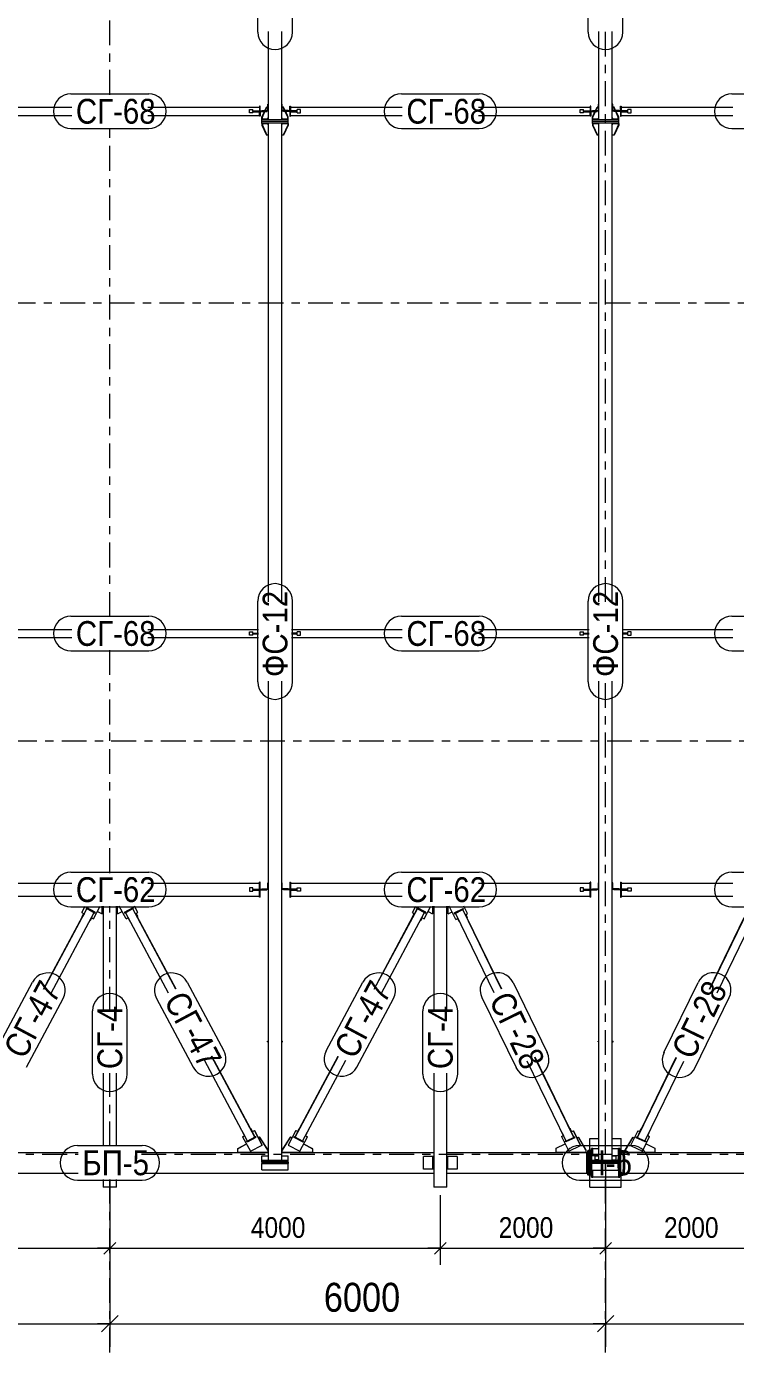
# Model space of a CAD drawing. Header units: millimetres. Extents: x -59 to 782, y -224 to 370.
# Drawn here: x 331.9 to 417.7, y -23.4 to 136.5 of the extents above; entities that cross this region are included whole.
import ezdxf

# ---------------------------------------------------------------- set-up
doc = ezdxf.new("R2010")
doc.units = ezdxf.units.MM
doc.linetypes.add('XKITLINE00', pattern=[0])
doc.linetypes.add('XKITLINE03', pattern=[6, 3, -1, 1, -1])
for name, color, linetype, lineweight in [('Part', 2, 'Continuous', 0), ('PartMark', 3, 'Continuous', 0), ('S-GRID', 1, 'Continuous', 0), ('Z-DIMENSIONS', 1, 'Continuous', 0)]:
    doc.layers.add(name, color=color, linetype=linetype, lineweight=lineweight)
doc.styles.add('GOST type A', font='ARIAL.TTF')

msp = doc.modelspace()

# ---------------------------------------------------------------- linework, layer by layer
at = {"layer": 'Part', "linetype": 'XKITLINE00', "lineweight": 0}
for p, q in [((361.2, 125.2), (361.2, 135.87)), ((362.8, 125.2), (362.8, 135.87)), ((401.2, 125.2), (401.2, 135.87)), ((402.8, 125.2), (402.8, 135.87)), ((323.88, 126.7), (337.39, 126.7)), ((346.61, 126.7), (360.12, 126.7)), ((358.92, 126), (358.92, 126.4)), ((358.92, 126.4), (359.32, 126.4)), ((359.32, 126.24), (359.32, 126.4)), ((360.2, 126.8), (360.12, 126.8)), ((360.12, 126.8), (360.12, 126.24)), ((360.2, 126.24), (360.2, 126.8)), ((360.78, 126.31), (360.97, 126.7)), ((360.84, 126.31), (361.02, 126.7)), ((361.13, 126.7), (360.97, 126.7)), ((361.13, 126.31), (361.13, 127.04)), ((361.13, 127.04), (361.2, 127.04)), ((362.87, 127.04), (362.8, 127.04)), ((362.87, 126.31), (362.87, 127.04)), ((363.03, 126.7), (362.87, 126.7)), ((363.16, 126.31), (362.98, 126.7)), ((363.22, 126.31), (363.03, 126.7)), ((363.8, 126.24), (363.8, 126.8)), ((363.8, 126.8), (363.88, 126.8)), ((363.88, 126.8), (363.88, 126.24)), ((363.88, 126.7), (377.39, 126.7)), ((365.08, 126.4), (364.68, 126.4)), ((364.68, 126.24), (364.68, 126.4)), ((365.08, 126), (365.08, 126.4)), ((386.61, 126.7), (400.12, 126.7)), ((398.92, 126), (398.92, 126.4)), ((398.92, 126.4), (399.32, 126.4)), ((399.32, 126.24), (399.32, 126.4)), ((400.2, 126.8), (400.12, 126.8)), ((400.12, 126.8), (400.12, 126.24)), ((400.2, 126.24), (400.2, 126.8)), ((400.78, 126.31), (400.97, 126.7)), ((400.84, 126.31), (401.02, 126.7)), ((401.13, 126.7), (400.97, 126.7)), ((401.13, 126.31), (401.13, 127.04)), ((401.13, 127.04), (401.2, 127.04)), ((402.87, 127.04), (402.8, 127.04)), ((402.87, 126.31), (402.87, 127.04)), ((403.03, 126.7), (402.87, 126.7)), ((403.16, 126.31), (402.98, 126.7)), ((403.22, 126.31), (403.03, 126.7)), ((403.8, 126.24), (403.8, 126.8)), ((403.8, 126.8), (403.88, 126.8)), ((403.88, 126.8), (403.88, 126.24)), ((403.88, 126.7), (417.39, 126.7)), ((405.08, 126.4), (404.68, 126.4)), ((404.68, 126.24), (404.68, 126.4)), ((405.08, 126), (405.08, 126.4)), ((323.88, 125.7), (337.39, 125.7)), ((346.61, 125.7), (360.12, 125.7)), ((359.32, 126), (358.92, 126)), ((359.32, 126.25), (360.12, 126.25)), ((359.32, 126.24), (359.32, 126.16)), ((359.32, 126.24), (361, 126.24)), ((359.32, 126), (359.32, 126.16)), ((359.32, 126.16), (361, 126.16)), ((359.32, 126.15), (360.12, 126.15)), ((360.12, 125.6), (360.12, 126.16)), ((360.2, 125.6), (360.12, 125.6)), ((360.2, 126.16), (360.2, 125.6)), ((360.4, 126.24), (360.4, 126.31)), ((360.4, 126.31), (361.13, 126.31)), ((361.2, 126.24), (360.4, 126.24)), ((360.4, 125.5), (360.71, 126.16)), ((360.4, 125.3), (360.4, 125.5)), ((360.4, 125.5), (360.46, 125.5)), ((360.4, 125.2), (360.4, 125.3)), ((360.4, 125.3), (361.2, 125.3)), ((360.4, 125.2), (360.4, 125.2)), ((360.4, 125), (360.4, 125.2)), ((360.4, 125.2), (361.2, 125.2)), ((360.4, 125.2), (363.6, 125.2)), ((360.4, 125), (363.6, 125)), ((360.4, 124.8), (360.4, 125)), ((360.4, 125), (363.6, 125)), ((360.4, 124.7), (360.4, 124.8)), ((360.4, 124.8), (363.6, 124.8)), ((360.46, 125.5), (360.77, 126.16)), ((360.46, 125.3), (360.46, 125.5)), ((361, 126.24), (361, 126.16)), ((361.09, 125.3), (361.2, 125.46)), ((361.2, 66.83), (361.2, 124.8)), ((362.8, 126.24), (363.6, 126.24)), ((362.91, 125.3), (362.8, 125.46)), ((362.8, 125.3), (363.6, 125.3)), ((362.8, 125.2), (363.6, 125.2)), ((362.8, 66.83), (362.8, 124.8)), ((363.6, 126.31), (362.87, 126.31)), ((364.68, 126.24), (363, 126.24)), ((363, 126.16), (363, 126.24)), ((364.68, 126.16), (363, 126.16)), ((363.54, 125.5), (363.23, 126.16)), ((363.6, 125.5), (363.29, 126.16)), ((363.54, 125.3), (363.54, 125.5)), ((363.54, 125.5), (363.6, 125.5)), ((363.6, 126.24), (363.6, 126.31)), ((363.6, 125.3), (363.6, 125.5)), ((363.6, 125.2), (363.6, 125.3)), ((363.6, 125.2), (363.6, 125.2)), ((363.6, 125), (363.6, 125.2)), ((363.6, 124.8), (363.6, 125)), ((363.6, 124.7), (363.6, 124.8)), ((363.8, 126.16), (363.8, 125.6)), ((363.8, 125.6), (363.88, 125.6)), ((363.88, 126.25), (364.68, 126.25)), ((363.88, 125.6), (363.88, 126.16)), ((363.88, 126.15), (364.68, 126.15)), ((363.88, 125.7), (377.39, 125.7)), ((364.68, 126.16), (364.68, 126.24)), ((364.68, 126), (364.68, 126.16)), ((364.68, 126), (365.08, 126)), ((386.61, 125.7), (400.12, 125.7)), ((399.32, 126), (398.92, 126)), ((399.32, 126.25), (400.12, 126.25)), ((399.32, 126.24), (399.32, 126.16)), ((399.32, 126.24), (401, 126.24)), ((399.32, 126.16), (401, 126.16)), ((399.32, 126), (399.32, 126.16)), ((399.32, 126.15), (400.12, 126.15)), ((400.12, 125.6), (400.12, 126.16)), ((400.2, 125.6), (400.12, 125.6)), ((400.2, 126.16), (400.2, 125.6)), ((400.4, 126.24), (400.4, 126.31)), ((400.4, 126.31), (401.13, 126.31)), ((401.2, 126.24), (400.4, 126.24)), ((400.4, 125.5), (400.71, 126.16)), ((400.4, 125.3), (400.4, 125.5)), ((400.4, 125.5), (400.46, 125.5)), ((400.4, 125.2), (400.4, 125.3)), ((400.4, 125.3), (401.2, 125.3)), ((400.4, 125.2), (400.4, 125.2)), ((400.4, 125), (400.4, 125.2)), ((400.4, 125.2), (401.2, 125.2)), ((400.4, 125.2), (403.6, 125.2)), ((400.4, 125), (403.6, 125)), ((400.4, 124.8), (400.4, 125)), ((400.4, 125), (403.6, 125)), ((400.4, 124.7), (400.4, 124.8)), ((400.4, 124.8), (403.6, 124.8)), ((400.46, 125.5), (400.77, 126.16)), ((400.46, 125.3), (400.46, 125.5)), ((401, 126.24), (401, 126.16)), ((401.09, 125.3), (401.2, 125.46)), ((401.2, 66.83), (401.2, 124.8)), ((402.8, 126.24), (403.6, 126.24)), ((402.91, 125.3), (402.8, 125.46)), ((402.8, 125.3), (403.6, 125.3)), ((402.8, 125.2), (403.6, 125.2)), ((402.8, 66.83), (402.8, 124.8)), ((403.6, 126.31), (402.87, 126.31)), ((404.68, 126.24), (403, 126.24)), ((403, 126.16), (403, 126.24)), ((404.68, 126.16), (403, 126.16)), ((403.54, 125.5), (403.23, 126.16)), ((403.6, 125.5), (403.29, 126.16)), ((403.54, 125.3), (403.54, 125.5)), ((403.54, 125.5), (403.6, 125.5)), ((403.6, 126.24), (403.6, 126.31)), ((403.6, 125.3), (403.6, 125.5)), ((403.6, 125.2), (403.6, 125.3)), ((403.6, 125.2), (403.6, 125.2)), ((403.6, 125), (403.6, 125.2)), ((403.6, 124.8), (403.6, 125)), ((403.6, 124.7), (403.6, 124.8)), ((403.8, 126.16), (403.8, 125.6)), ((403.8, 125.6), (403.88, 125.6)), ((403.88, 126.25), (404.68, 126.25)), ((403.88, 125.6), (403.88, 126.16)), ((403.88, 126.15), (404.68, 126.15)), ((403.88, 125.7), (417.39, 125.7)), ((404.68, 126.16), (404.68, 126.24)), ((404.68, 126), (404.68, 126.16)), ((404.68, 126), (405.08, 126)), ((360.4, 124.7), (360.4, 124.5)), ((360.4, 124.7), (361.2, 124.7)), ((360.4, 124.5), (360.46, 124.5)), ((360.4, 124.5), (360.97, 123.3)), ((360.46, 124.7), (360.46, 124.5)), ((360.46, 124.5), (361.02, 123.3)), ((361.2, 123.3), (360.97, 123.3)), ((361.2, 124.54), (361.09, 124.7)), ((362.8, 124.54), (362.91, 124.7)), ((362.8, 124.7), (363.6, 124.7)), ((363.03, 123.3), (362.8, 123.3)), ((363.54, 124.5), (362.98, 123.3)), ((363.6, 124.5), (363.03, 123.3)), ((363.54, 124.7), (363.54, 124.5)), ((363.54, 124.5), (363.6, 124.5)), ((363.6, 124.7), (363.6, 124.5)), ((400.4, 124.7), (401.2, 124.7)), ((400.4, 124.7), (400.4, 124.5)), ((400.4, 124.5), (400.46, 124.5)), ((400.4, 124.5), (400.97, 123.3)), ((400.46, 124.7), (400.46, 124.5)), ((400.46, 124.5), (401.02, 123.3)), ((401.2, 123.3), (400.97, 123.3)), ((401.2, 124.54), (401.09, 124.7)), ((402.8, 124.7), (403.6, 124.7)), ((402.8, 124.54), (402.91, 124.7)), ((403.03, 123.3), (402.8, 123.3)), ((403.54, 124.5), (402.98, 123.3)), ((403.6, 124.5), (403.03, 123.3)), ((403.54, 124.7), (403.54, 124.5)), ((403.54, 124.5), (403.6, 124.5)), ((403.6, 124.7), (403.6, 124.5)), ((324, 63.5), (337.39, 63.5)), ((324, 62.5), (337.39, 62.5)), ((346.61, 63.5), (360, 63.5)), ((346.61, 62.5), (360, 62.5)), ((358.92, 62.8), (358.92, 63.2)), ((358.92, 63.2), (359.32, 63.2)), ((359.32, 62.8), (358.92, 62.8)), ((359.32, 63.04), (359.32, 63.2)), ((359.32, 63.05), (360, 63.05)), ((359.32, 63.04), (359.32, 62.96)), ((359.32, 63.04), (360, 63.04)), ((359.32, 62.8), (359.32, 62.96)), ((359.32, 62.96), (360, 62.96)), ((359.32, 62.95), (360, 62.95)), ((364, 63.5), (377.39, 63.5)), ((364, 63.05), (364.68, 63.05)), ((364.68, 63.04), (364, 63.04)), ((364.68, 62.96), (364, 62.96)), ((364, 62.95), (364.68, 62.95)), ((364, 62.5), (377.39, 62.5)), ((365.08, 63.2), (364.68, 63.2)), ((364.68, 63.04), (364.68, 63.2)), ((364.68, 62.96), (364.68, 63.04)), ((364.68, 62.8), (364.68, 62.96)), ((364.68, 62.8), (365.08, 62.8)), ((365.08, 62.8), (365.08, 63.2)), ((386.61, 63.5), (400, 63.5)), ((386.61, 62.5), (400, 62.5)), ((398.92, 62.8), (398.92, 63.2)), ((398.92, 63.2), (399.32, 63.2)), ((399.32, 62.8), (398.92, 62.8)), ((399.32, 63.04), (399.32, 63.2)), ((399.32, 63.05), (400, 63.05)), ((399.32, 63.04), (399.32, 62.96)), ((399.32, 63.04), (400, 63.04)), ((399.32, 62.8), (399.32, 62.96)), ((399.32, 62.96), (400, 62.96)), ((399.32, 62.95), (400, 62.95)), ((404, 63.5), (417.39, 63.5)), ((404, 63.05), (404.68, 63.05)), ((404.68, 63.04), (404, 63.04)), ((404.68, 62.96), (404, 62.96)), ((404, 62.95), (404.68, 62.95)), ((404, 62.5), (417.39, 62.5)), ((405.08, 63.2), (404.68, 63.2)), ((404.68, 63.04), (404.68, 63.2)), ((404.68, 62.96), (404.68, 63.04)), ((404.68, 62.8), (404.68, 62.96)), ((404.68, 62.8), (405.08, 62.8)), ((405.08, 62.8), (405.08, 63.2)), ((361.2, -0.74), (361.2, 57.23)), ((362.8, -0.74), (362.8, 57.23)), ((401.2, -0.74), (401.2, 57.23)), ((402.8, -0.74), (402.8, 57.23)), ((323.88, 32.8), (337.39, 32.8)), ((346.61, 32.8), (360.12, 32.8)), ((359.32, 32.2), (358.92, 32.2)), ((358.92, 32.2), (358.92, 31.8)), ((359.32, 32.04), (359.32, 32.2)), ((359.32, 32.05), (360.12, 32.05)), ((359.32, 32.04), (359.32, 31.96)), ((359.32, 32.04), (361, 32.04)), ((360.2, 32.9), (360.12, 32.9)), ((360.12, 32.04), (360.12, 32.9)), ((360.2, 32.04), (360.12, 32.04)), ((360.2, 32.04), (360.2, 32.9)), ((360.4, 32.04), (360.4, 32.11)), ((360.4, 32.11), (361.13, 32.11)), ((361, 32.04), (361.2, 32.04)), ((361, 32.04), (361, 31.96)), ((361.13, 32.11), (361.13, 32.84)), ((361.13, 32.84), (361.2, 32.84)), ((362.87, 32.84), (362.8, 32.84)), ((362.8, 32.04), (363, 32.04)), ((362.87, 32.11), (362.87, 32.84)), ((363.6, 32.11), (362.87, 32.11)), ((364.68, 32.04), (363, 32.04)), ((363, 31.96), (363, 32.04)), ((363.6, 32.04), (363.6, 32.11)), ((363.8, 32.9), (363.8, 32.04)), ((363.8, 32.9), (363.88, 32.9)), ((363.8, 32.04), (363.88, 32.04)), ((363.88, 32.9), (363.88, 32.04)), ((363.88, 32.8), (377.39, 32.8)), ((363.88, 32.05), (364.68, 32.05)), ((364.68, 32.2), (365.08, 32.2)), ((364.68, 32.04), (364.68, 32.2)), ((364.68, 31.96), (364.68, 32.04)), ((365.08, 32.2), (365.08, 31.8)), ((386.61, 32.8), (400.12, 32.8)), ((399.32, 32.2), (398.92, 32.2)), ((398.92, 32.2), (398.92, 31.8)), ((399.32, 32.04), (399.32, 32.2)), ((399.32, 32.05), (400.12, 32.05)), ((399.32, 32.04), (399.32, 31.96)), ((399.32, 32.04), (401, 32.04)), ((400.2, 32.9), (400.12, 32.9)), ((400.12, 32.04), (400.12, 32.9)), ((400.2, 32.04), (400.12, 32.04)), ((400.2, 32.04), (400.2, 32.9)), ((400.4, 32.04), (400.4, 32.11)), ((400.4, 32.11), (401.13, 32.11)), ((401, 32.04), (401.2, 32.04)), ((401, 32.04), (401, 31.96)), ((401.13, 32.11), (401.13, 32.84)), ((401.13, 32.84), (401.2, 32.84)), ((402.87, 32.84), (402.8, 32.84)), ((402.8, 32.04), (403, 32.04)), ((402.87, 32.11), (402.87, 32.84)), ((403.6, 32.11), (402.87, 32.11)), ((404.68, 32.04), (403, 32.04)), ((403, 31.96), (403, 32.04)), ((403.6, 32.04), (403.6, 32.11)), ((403.8, 32.9), (403.8, 32.04)), ((403.8, 32.9), (403.88, 32.9)), ((403.8, 32.04), (403.88, 32.04)), ((403.88, 32.9), (403.88, 32.04)), ((403.88, 32.8), (417.39, 32.8)), ((403.88, 32.05), (404.68, 32.05)), ((404.68, 32.2), (405.08, 32.2)), ((404.68, 32.04), (404.68, 32.2)), ((404.68, 31.96), (404.68, 32.04)), ((405.08, 32.2), (405.08, 31.8)), ((323.88, 31.2), (337.39, 31.2)), ((346.61, 31.2), (360.12, 31.2)), ((358.92, 31.8), (359.32, 31.8)), ((359.32, 31.96), (361, 31.96)), ((359.32, 31.8), (359.32, 31.96)), ((359.32, 31.95), (360.12, 31.95)), ((360.2, 31.96), (360.12, 31.96)), ((360.12, 31.1), (360.12, 31.96)), ((360.2, 31.1), (360.12, 31.1)), ((360.2, 31.1), (360.2, 31.96)), ((364.68, 31.96), (363, 31.96)), ((363.8, 31.96), (363.8, 31.1)), ((363.8, 31.96), (363.88, 31.96)), ((363.8, 31.1), (363.88, 31.1)), ((363.88, 31.96), (363.88, 31.1)), ((363.88, 31.95), (364.68, 31.95)), ((363.88, 31.2), (377.39, 31.2)), ((364.68, 31.8), (364.68, 31.96)), ((365.08, 31.8), (364.68, 31.8)), ((386.61, 31.2), (400.12, 31.2)), ((398.92, 31.8), (399.32, 31.8)), ((399.32, 31.96), (401, 31.96)), ((399.32, 31.8), (399.32, 31.96)), ((399.32, 31.95), (400.12, 31.95)), ((400.2, 31.96), (400.12, 31.96)), ((400.12, 31.1), (400.12, 31.96)), ((400.2, 31.1), (400.12, 31.1)), ((400.2, 31.1), (400.2, 31.96)), ((404.68, 31.96), (403, 31.96)), ((403.8, 31.96), (403.8, 31.1)), ((403.8, 31.96), (403.88, 31.96)), ((403.8, 31.1), (403.88, 31.1)), ((403.88, 31.96), (403.88, 31.1)), ((403.88, 31.95), (404.68, 31.95)), ((403.88, 31.2), (417.39, 31.2)), ((404.68, 31.8), (404.68, 31.96)), ((405.08, 31.8), (404.68, 31.8)), ((334.01, 19.95), (339.22, 29.69)), ((334.9, 19.48), (340.1, 29.22)), ((338.62, 29.23), (339.03, 30)), ((338.62, 29.24), (339.03, 30)), ((338.62, 29.24), (338.62, 29.23)), ((338.62, 29.23), (338.89, 29.09)), ((338.84, 29.11), (338.66, 28.77)), ((338.66, 28.75), (338.85, 29.1)), ((338.89, 29.08), (338.7, 28.73)), ((338.85, 29.11), (338.85, 29.1)), ((338.85, 29.1), (338.89, 29.08)), ((338.89, 29.09), (339.21, 29.7)), ((338.89, 29.08), (338.89, 29.09)), ((339.13, 29.77), (339.17, 29.84)), ((339.17, 29.81), (339.13, 29.74)), ((339.13, 29.74), (339.13, 29.77)), ((339.13, 29.74), (340.2, 29.17)), ((340.24, 29.28), (339.17, 29.84)), ((339.17, 29.84), (339.17, 29.81)), ((339.17, 29.81), (340.24, 29.24)), ((340.03, 28.48), (340.85, 30)), ((340.2, 29.17), (340.24, 29.24)), ((340.24, 29.24), (340.24, 29.28)), ((340.51, 29.36), (341.06, 29.07)), ((341.06, 30), (341.06, 29.07)), ((341.08, 29.2), (341.08, 30)), ((341.2, 29.2), (341.08, 29.2)), ((341.2, 30), (341.2, 17.24)), ((342.8, 17.24), (342.8, 30)), ((342.8, 29.2), (342.92, 29.2)), ((342.92, 29.2), (342.92, 30)), ((342.94, 29.07), (342.94, 30)), ((342.94, 29.07), (343.49, 29.36)), ((343.97, 28.48), (343.15, 30)), ((343.76, 29.28), (344.83, 29.84)), ((343.76, 29.24), (344.83, 29.81)), ((343.76, 29.28), (343.76, 29.24)), ((343.76, 29.24), (343.8, 29.17)), ((343.8, 29.17), (344.87, 29.74)), ((349.1, 19.48), (343.9, 29.22)), ((349.99, 19.95), (344.78, 29.69)), ((345.11, 29.09), (344.79, 29.7)), ((344.83, 29.81), (344.83, 29.84)), ((344.83, 29.84), (344.87, 29.77)), ((344.87, 29.74), (344.83, 29.81)), ((344.87, 29.74), (344.87, 29.77)), ((345.38, 29.24), (344.97, 30)), ((345.38, 29.23), (344.97, 30)), ((345.11, 29.09), (345.38, 29.23)), ((345.11, 29.08), (345.15, 29.1)), ((345.11, 29.09), (345.11, 29.08)), ((345.11, 29.08), (345.3, 28.73)), ((345.15, 29.1), (345.15, 29.11)), ((345.34, 28.75), (345.15, 29.1)), ((345.16, 29.11), (345.34, 28.77)), ((345.38, 29.23), (345.38, 29.24)), ((374.01, 19.95), (379.22, 29.69)), ((374.9, 19.48), (380.1, 29.22)), ((378.62, 29.23), (379.03, 30)), ((378.62, 29.24), (379.03, 30)), ((378.62, 29.24), (378.62, 29.23)), ((378.62, 29.23), (378.89, 29.09)), ((378.84, 29.11), (378.66, 28.77)), ((378.66, 28.75), (378.85, 29.1)), ((378.89, 29.08), (378.7, 28.73)), ((378.85, 29.11), (378.85, 29.1)), ((378.85, 29.1), (378.89, 29.08)), ((378.89, 29.09), (379.21, 29.7)), ((378.89, 29.08), (378.89, 29.09)), ((379.13, 29.77), (379.17, 29.84)), ((379.17, 29.81), (379.13, 29.74)), ((379.13, 29.74), (379.13, 29.77)), ((379.13, 29.74), (380.2, 29.17)), ((380.24, 29.28), (379.17, 29.84)), ((379.17, 29.84), (379.17, 29.81)), ((379.17, 29.81), (380.24, 29.24)), ((380.03, 28.48), (380.85, 30)), ((380.2, 29.17), (380.24, 29.24)), ((380.24, 29.24), (380.24, 29.28)), ((380.51, 29.36), (381.06, 29.07)), ((381.06, 30), (381.06, 29.07)), ((381.08, 29.2), (381.08, 30)), ((381.2, 29.2), (381.08, 29.2)), ((381.2, 30), (381.2, 17.24)), ((382.8, 17.24), (382.8, 30)), ((382.8, 29.2), (382.92, 29.2)), ((382.92, 29.2), (382.92, 30)), ((382.94, 29.07), (382.94, 30)), ((382.94, 29.07), (383.42, 29.3)), ((383.86, 28.4), (383.08, 30)), ((383.68, 29.2), (384.77, 29.73)), ((383.68, 29.17), (384.77, 29.69)), ((383.68, 29.2), (383.68, 29.17)), ((383.68, 29.17), (383.72, 29.09)), ((383.72, 29.09), (384.81, 29.62)), ((388.5, 19.52), (383.82, 29.14)), ((389.4, 19.96), (384.71, 29.58)), ((385.03, 28.97), (384.73, 29.58)), ((384.77, 29.69), (384.77, 29.73)), ((384.77, 29.73), (384.81, 29.66)), ((384.81, 29.62), (384.77, 29.69)), ((384.81, 29.62), (384.81, 29.66)), ((385.3, 29.1), (384.86, 30)), ((385.3, 29.1), (384.86, 30)), ((385.03, 28.97), (385.3, 29.1)), ((385.03, 28.97), (385.03, 28.96)), ((385.03, 28.96), (385.06, 28.97)), ((385.03, 28.96), (385.2, 28.6)), ((385.06, 28.97), (385.06, 28.98)), ((385.24, 28.62), (385.06, 28.97)), ((385.07, 28.99), (385.24, 28.64)), ((385.3, 29.1), (385.3, 29.1)), ((414.6, 19.96), (419.29, 29.58)), ((415.5, 19.52), (420.18, 29.14)), ((333.99, 19.96), (338.68, 28.74)), ((338.66, 28.77), (338.66, 28.75)), ((338.66, 28.75), (338.7, 28.73)), ((339.59, 28.25), (339.62, 28.24)), ((339.8, 28.59), (339.62, 28.24)), ((339.78, 28.61), (340.03, 28.48)), ((339.78, 28.61), (339.8, 28.59)), ((339.8, 28.59), (339.8, 28.6)), ((343.97, 28.48), (344.22, 28.61)), ((344.2, 28.59), (344.22, 28.61)), ((344.2, 28.6), (344.2, 28.59)), ((344.2, 28.59), (344.38, 28.24)), ((344.38, 28.24), (344.41, 28.25)), ((345.3, 28.73), (345.34, 28.75)), ((350.01, 19.96), (345.32, 28.74)), ((345.34, 28.77), (345.34, 28.75)), ((373.99, 19.96), (378.68, 28.74)), ((378.66, 28.77), (378.66, 28.75)), ((378.66, 28.75), (378.7, 28.73)), ((379.59, 28.25), (379.62, 28.24)), ((379.8, 28.59), (379.62, 28.24)), ((379.78, 28.61), (380.03, 28.48)), ((379.78, 28.61), (379.8, 28.59)), ((379.8, 28.59), (379.8, 28.6)), ((383.86, 28.4), (384.12, 28.52)), ((384.09, 28.5), (384.12, 28.52)), ((384.09, 28.51), (384.09, 28.5)), ((384.09, 28.5), (384.27, 28.14)), ((384.27, 28.14), (384.3, 28.16)), ((385.2, 28.6), (385.24, 28.62)), ((389.43, 19.97), (385.22, 28.61)), ((385.24, 28.64), (385.24, 28.62)), ((414.57, 19.97), (418.78, 28.61)), ((361.1, 13.6), (361.1, 13.68)), ((361.1, 13.68), (361.2, 13.68)), ((361.1, 13.6), (361.2, 13.6)), ((362.8, 13.68), (362.9, 13.68)), ((362.8, 13.6), (362.9, 13.6)), ((362.9, 13.6), (362.9, 13.68)), ((401.1, 13.6), (401.1, 13.68)), ((401.1, 13.68), (401.2, 13.68)), ((401.1, 13.6), (401.2, 13.6)), ((402.8, 13.68), (402.9, 13.68)), ((402.8, 13.6), (402.9, 13.6)), ((402.9, 13.6), (402.9, 13.68)), ((358.68, 1.57), (353.44, 11.37)), ((359.56, 2.04), (354.32, 11.84)), ((359.04, 3.08), (354.35, 11.85)), ((364.44, 2.04), (369.68, 11.84)), ((364.96, 3.08), (369.65, 11.85)), ((365.32, 1.57), (370.56, 11.37)), ((397.25, 1.58), (392.53, 11.26)), ((398.15, 2.02), (393.43, 11.69)), ((397.67, 3.07), (393.46, 11.71)), ((405.85, 2.02), (410.57, 11.69)), ((406.33, 3.07), (410.54, 11.71)), ((406.75, 1.58), (411.47, 11.26)), ((341.2, 9.78), (341.2, 0.94)), ((342.8, 0.94), (342.8, 9.78)), ((381.2, 9.78), (381.2, -3.97)), ((382.8, -3.97), (382.8, 9.78)), ((358.07, 2.1), (358.3, 2.22)), ((358.07, 2.09), (358.3, 2.21)), ((358.07, 2.1), (358.07, 2.09)), ((358.07, 2.09), (359.02, 0.33)), ((358.12, 2.58), (358.13, 2.59)), ((358.12, 2.58), (358.12, 2.56)), ((358.12, 2.56), (358.14, 2.57)), ((358.12, 2.56), (358.3, 2.2)), ((358.3, 2.2), (358.33, 2.22)), ((359.65, 2.08), (358.59, 1.51)), ((359.69, 2.01), (358.62, 1.44)), ((359.56, 2.04), (358.68, 1.57)), ((359.03, 3.07), (359.07, 3.09)), ((359.03, 3.07), (359.03, 3.04)), ((359.07, 3.06), (359.03, 3.04)), ((359.03, 3.04), (359.22, 2.69)), ((359.26, 2.74), (359.07, 3.09)), ((359.07, 3.09), (359.07, 3.06)), ((359.26, 2.71), (359.07, 3.06)), ((359.26, 2.71), (359.22, 2.69)), ((359.23, 2.69), (359.56, 2.07)), ((359.26, 2.73), (359.49, 2.85)), ((359.26, 2.72), (359.49, 2.84)), ((359.26, 2.74), (359.26, 2.71)), ((359.49, 2.84), (359.49, 2.85)), ((359.49, 2.85), (360.43, 1.09)), ((360.43, 1.08), (359.49, 2.84)), ((359.56, 2.07), (359.65, 2.12)), ((359.56, 2.07), (359.56, 2.04)), ((359.69, 2.05), (359.65, 2.12)), ((359.65, 2.12), (359.65, 2.08)), ((359.69, 2.01), (359.65, 2.08)), ((359.69, 2.01), (359.69, 2.05)), ((359.95, 1.97), (360.13, 2.07)), ((359.96, 1.97), (360.13, 2.06)), ((361.14, 0.49), (360.13, 2.07)), ((360.13, 2.07), (360.13, 2.06)), ((360.13, 2.06), (361.14, 0.49)), ((363.87, 2.07), (362.86, 0.49)), ((362.86, 0.49), (363.87, 2.06)), ((364.51, 2.85), (363.57, 1.09)), ((364.51, 2.84), (363.57, 1.08)), ((363.87, 2.07), (364.05, 1.97)), ((363.87, 2.06), (363.87, 2.07)), ((363.87, 2.06), (364.04, 1.97)), ((364.31, 2.05), (364.35, 2.12)), ((364.31, 2.01), (364.35, 2.08)), ((364.31, 2.01), (364.31, 2.05)), ((365.38, 1.44), (364.31, 2.01)), ((364.35, 2.08), (364.35, 2.12)), ((364.35, 2.12), (364.44, 2.07)), ((365.41, 1.51), (364.35, 2.08)), ((364.44, 2.07), (364.77, 2.69)), ((364.44, 2.07), (364.44, 2.04)), ((364.44, 2.04), (365.32, 1.57)), ((364.51, 2.85), (364.74, 2.73)), ((364.51, 2.84), (364.51, 2.85)), ((364.51, 2.84), (364.74, 2.72)), ((364.74, 2.74), (364.93, 3.09)), ((364.93, 3.06), (364.74, 2.71)), ((364.74, 2.71), (364.74, 2.74)), ((364.74, 2.71), (364.78, 2.69)), ((364.78, 2.69), (364.97, 3.04)), ((364.97, 3.07), (364.93, 3.09)), ((364.93, 3.09), (364.93, 3.06)), ((364.97, 3.04), (364.93, 3.06)), ((364.97, 3.04), (364.97, 3.07)), ((364.98, 0.33), (365.93, 2.09)), ((365.67, 2.22), (365.7, 2.2)), ((365.7, 2.2), (365.88, 2.56)), ((365.7, 2.22), (365.93, 2.1)), ((365.7, 2.21), (365.93, 2.09)), ((365.88, 2.56), (365.86, 2.57)), ((365.88, 2.58), (365.87, 2.59)), ((365.88, 2.56), (365.88, 2.58)), ((365.93, 2.09), (365.93, 2.1)), ((396.67, 2.13), (396.89, 2.24)), ((396.67, 2.13), (396.89, 2.24)), ((396.67, 2.13), (396.67, 2.13)), ((396.67, 2.13), (397.54, 0.33)), ((396.72, 2.61), (396.74, 2.62)), ((396.72, 2.61), (396.72, 2.59)), ((396.72, 2.59), (396.75, 2.6)), ((396.72, 2.59), (396.9, 2.23)), ((396.9, 2.23), (396.93, 2.24)), ((398.24, 2.06), (397.16, 1.53)), ((397.16, 1.57), (397.24, 1.61)), ((398.28, 1.98), (397.19, 1.46)), ((398.15, 2.02), (397.25, 1.58)), ((397.66, 3.07), (397.7, 3.09)), ((397.66, 3.07), (397.66, 3.04)), ((397.7, 3.06), (397.66, 3.04)), ((397.66, 3.04), (397.83, 2.68)), ((397.87, 2.73), (397.7, 3.09)), ((397.7, 3.09), (397.7, 3.06)), ((397.87, 2.7), (397.7, 3.06)), ((397.87, 2.7), (397.83, 2.68)), ((397.84, 2.69), (398.15, 2.05)), ((397.87, 2.72), (398.1, 2.83)), ((397.87, 2.71), (398.1, 2.82)), ((397.87, 2.73), (397.87, 2.7)), ((398.1, 2.82), (398.1, 2.83)), ((398.1, 2.83), (398.98, 1.04)), ((398.98, 1.03), (398.1, 2.82)), ((398.15, 2.05), (398.24, 2.09)), ((398.15, 2.05), (398.15, 2.02)), ((398.28, 2.02), (398.24, 2.09)), ((398.24, 2.09), (398.24, 2.06)), ((398.28, 1.98), (398.24, 2.06)), ((398.28, 1.98), (398.28, 2.02)), ((398.54, 1.94), (398.72, 2.03)), ((398.54, 1.93), (398.72, 2.02)), ((399.61, 0.49), (398.72, 2.03)), ((398.72, 2.03), (398.72, 2.02)), ((398.72, 2.02), (399.61, 0.49)), ((400.1, 0.44), (400.1, 1.88)), ((400.1, 1.88), (401.2, 1.88)), ((402.8, 1.88), (403.9, 1.88)), ((403.9, 0.44), (403.9, 1.88)), ((405.28, 2.03), (404.39, 0.49)), ((404.39, 0.49), (405.28, 2.02)), ((405.9, 2.83), (405.02, 1.04)), ((405.9, 2.82), (405.02, 1.03)), ((405.28, 2.03), (405.46, 1.94)), ((405.28, 2.02), (405.28, 2.03)), ((405.28, 2.02), (405.46, 1.93)), ((405.72, 2.02), (405.76, 2.09)), ((405.72, 1.98), (405.76, 2.06)), ((405.72, 1.98), (405.72, 2.02)), ((406.81, 1.46), (405.72, 1.98)), ((405.76, 2.06), (405.76, 2.09)), ((405.76, 2.09), (405.85, 2.05)), ((406.84, 1.53), (405.76, 2.06)), ((405.85, 2.05), (406.16, 2.69)), ((405.85, 2.05), (405.85, 2.02)), ((405.85, 2.02), (406.75, 1.58)), ((405.9, 2.83), (406.13, 2.72)), ((405.9, 2.82), (405.9, 2.83)), ((405.9, 2.82), (406.13, 2.71)), ((406.13, 2.73), (406.3, 3.09)), ((406.3, 3.06), (406.13, 2.7)), ((406.13, 2.7), (406.13, 2.73)), ((406.13, 2.7), (406.17, 2.68)), ((406.17, 2.68), (406.34, 3.04)), ((406.34, 3.07), (406.3, 3.09)), ((406.3, 3.09), (406.3, 3.06)), ((406.34, 3.04), (406.3, 3.06)), ((406.34, 3.04), (406.34, 3.07)), ((406.46, 0.33), (407.33, 2.13)), ((406.76, 1.61), (406.84, 1.57)), ((407.07, 2.24), (407.1, 2.23)), ((407.1, 2.23), (407.28, 2.59)), ((407.11, 2.24), (407.33, 2.13)), ((407.11, 2.24), (407.33, 2.13)), ((407.28, 2.59), (407.25, 2.6)), ((407.28, 2.61), (407.26, 2.62)), ((407.28, 2.59), (407.28, 2.61)), ((407.33, 2.13), (407.33, 2.13)), ((322.8, 0.19), (338.18, 0.19)), ((345.82, 0.19), (361.2, 0.19)), ((357.49, 0.66), (358.54, 1.22)), ((357.49, 0.65), (358.54, 1.22)), ((357.49, 0.65), (357.49, 0.66)), ((357.49, 0.19), (357.49, 0.65)), ((361.14, 0.19), (357.49, 0.19)), ((358.59, 1.55), (358.67, 1.59)), ((358.59, 1.51), (358.59, 1.55)), ((358.62, 1.44), (358.59, 1.51)), ((359.02, 0.33), (360.43, 1.08)), ((360.43, 1.08), (360.43, 1.09)), ((361.14, 0.49), (361.14, 0.49)), ((361.14, 0.49), (361.14, 0.19)), ((362.8, 0.19), (381.2, 0.19)), ((362.86, 0.49), (362.86, 0.49)), ((362.86, 0.19), (362.86, 0.49)), ((366.51, 0.19), (362.86, 0.19)), ((363.57, 1.08), (363.57, 1.09)), ((363.57, 1.08), (364.98, 0.33)), ((365.33, 1.59), (365.41, 1.55)), ((365.38, 1.44), (365.41, 1.51)), ((365.41, 1.55), (365.41, 1.51)), ((365.46, 1.22), (366.51, 0.66)), ((365.46, 1.22), (366.51, 0.65)), ((366.51, 0.65), (366.51, 0.66)), ((366.51, 0.65), (366.51, 0.19)), ((382.8, 0.19), (399.72, 0.19)), ((396.02, 0.72), (397.1, 1.24)), ((396.02, 0.71), (397.1, 1.23)), ((396.02, 0.71), (396.02, 0.72)), ((396.02, 0.19), (396.02, 0.71)), ((399.61, 0.19), (396.02, 0.19)), ((397.16, 1.53), (397.16, 1.57)), ((397.19, 1.46), (397.16, 1.53)), ((397.54, 0.33), (398.98, 1.03)), ((398.98, 1.03), (398.98, 1.04)), ((399.61, 0.49), (399.61, 0.49)), ((399.61, 0.49), (399.61, 0.19)), ((399.72, -0.26), (399.72, 0.19)), ((400.18, 0.44), (399.88, 0.44)), ((399.88, -0.26), (399.88, 0.44)), ((400.18, -2.56), (400.18, 0.44)), ((400.44, 0.68), (400.29, 0.68)), ((400.29, -0.16), (400.29, 0.68)), ((400.44, -0.16), (400.44, 0.68)), ((400.45, 0.68), (401.2, 0.68)), ((400.45, -0.16), (400.45, 0.68)), ((402.8, 0.68), (403.55, 0.68)), ((403.55, -0.16), (403.55, 0.68)), ((403.71, 0.68), (403.56, 0.68)), ((403.56, 0.68), (403.56, -0.16)), ((403.71, -0.16), (403.71, 0.68)), ((403.82, 0.44), (403.82, -2.56)), ((403.82, 0.44), (404.12, 0.44)), ((404.12, -0.26), (404.12, 0.44)), ((404.28, 0.19), (421.2, 0.19)), ((404.28, -0.26), (404.28, 0.19)), ((404.39, 0.49), (404.39, 0.49)), ((404.39, 0.19), (404.39, 0.49)), ((407.98, 0.19), (404.39, 0.19)), ((405.02, 1.03), (405.02, 1.04)), ((405.02, 1.03), (406.46, 0.33)), ((406.81, 1.46), (406.84, 1.53)), ((406.84, 1.57), (406.84, 1.53)), ((406.9, 1.24), (407.98, 0.72)), ((406.9, 1.23), (407.98, 0.71)), ((407.98, 0.71), (407.98, 0.72)), ((407.98, 0.71), (407.98, 0.19)), ((360.4, -0.21), (361.2, -0.21)), ((360.4, -0.74), (360.4, -0.21)), ((360.4, -0.9), (360.4, -0.74)), ((360.4, -0.74), (363.6, -0.74)), ((360.4, -0.98), (360.4, -0.9)), ((360.4, -0.9), (363.6, -0.9)), ((360.4, -0.98), (363.6, -0.98)), ((360.4, -0.98), (360.4, -1.14)), ((360.4, -1.91), (360.4, -1.14)), ((360.4, -1.14), (363.6, -1.14)), ((362.8, -0.21), (363.6, -0.21)), ((363.6, -0.74), (363.6, -0.21)), ((363.6, -0.9), (363.6, -0.74)), ((363.6, -0.98), (363.6, -0.9)), ((363.6, -0.98), (363.6, -1.14)), ((363.6, -1.91), (363.6, -1.14)), ((379.95, -1.81), (379.95, -0.31)), ((381.08, -0.31), (379.95, -0.31)), ((381.08, -1.81), (381.08, -0.31)), ((381.2, -0.31), (381.08, -0.31)), ((384.05, -0.31), (382.8, -0.31)), ((382.92, -1.81), (382.92, -0.31)), ((384.05, -0.31), (384.05, -1.81)), ((399.88, -0.26), (399.72, -0.26)), ((399.72, -1.86), (399.72, -0.26)), ((399.88, -1.86), (399.88, -0.26)), ((400.18, -0.06), (400.29, -0.06)), ((400.29, -0.16), (401.2, -0.16)), ((400.29, -0.16), (400.29, -1.96)), ((400.4, -0.9), (400.4, -0.74)), ((400.4, -0.74), (403.6, -0.74)), ((400.4, -0.9), (403.6, -0.9)), ((403.6, -0.98), (400.4, -0.98)), ((400.4, -0.98), (400.4, -1.14)), ((403.6, -1.14), (400.4, -1.14)), ((400.75, -0.71), (400.75, -0.21)), ((400.75, -0.21), (401.2, -0.21)), ((401.2, -0.71), (400.75, -0.71)), ((402.8, -0.16), (403.71, -0.16)), ((402.8, -0.21), (403.25, -0.21)), ((402.8, -0.71), (403.25, -0.71)), ((403.25, -0.21), (403.25, -0.71)), ((403.6, -0.9), (403.6, -0.74)), ((403.6, -0.98), (403.6, -1.14)), ((403.71, -0.06), (403.82, -0.06)), ((403.71, -1.96), (403.71, -0.16)), ((404.12, -0.26), (404.12, -1.86)), ((404.12, -0.26), (404.28, -0.26)), ((404.28, -0.26), (404.28, -1.86)), ((302.8, -2.31), (338.18, -2.31)), ((341.2, -3.06), (341.2, -3.97)), ((342.8, -3.97), (342.8, -3.06)), ((345.82, -2.31), (381.2, -2.31)), ((360.4, -1.91), (363.6, -1.91)), ((381.08, -1.81), (379.95, -1.81)), ((381.2, -1.81), (381.08, -1.81)), ((384.05, -1.81), (382.8, -1.81)), ((382.8, -2.31), (399.72, -2.31)), ((399.72, -2.31), (399.72, -1.86)), ((399.88, -1.86), (399.72, -1.86)), ((399.88, -2.56), (399.88, -1.86)), ((400.18, -2.56), (399.88, -2.56)), ((400.1, -4), (400.1, -2.56)), ((400.18, -2.06), (400.29, -2.06)), ((400.29, -2.8), (400.29, -1.96)), ((400.29, -1.96), (403.71, -1.96)), ((400.29, -2.8), (400.44, -2.8)), ((400.44, -2.8), (400.44, -1.96)), ((400.45, -2.8), (400.45, -1.96)), ((403.55, -2.8), (400.45, -2.8)), ((403.55, -1.96), (403.55, -2.8)), ((403.56, -1.96), (403.56, -2.8)), ((403.56, -2.8), (403.71, -2.8)), ((403.71, -2.8), (403.71, -1.96)), ((403.71, -2.06), (403.82, -2.06)), ((403.82, -2.56), (404.12, -2.56)), ((403.9, -4), (403.9, -2.56)), ((404.12, -1.86), (404.28, -1.86)), ((404.12, -2.56), (404.12, -1.86)), ((404.28, -2.31), (404.28, -1.86)), ((404.28, -2.31), (421.2, -2.31)), ((341.2, -3.97), (342.8, -3.97)), ((341.24, -4.01), (341.24, -3.97)), ((342.76, -4.01), (341.24, -4.01)), ((342.76, -4.01), (342.76, -3.97)), ((342.76, -3.98), (342.76, -3.97)), ((342.76, -3.98), (342.76, -4.01)), ((381.2, -3.97), (382.8, -3.97)), ((381.24, -4.01), (381.24, -3.97)), ((382.76, -4.01), (381.24, -4.01)), ((382.76, -4.01), (382.76, -3.97)), ((382.76, -3.98), (382.76, -3.97)), ((382.76, -3.98), (382.76, -4.01)), ((400.1, -4), (403.9, -4))]:
    msp.add_line(p, q, dxfattribs=at)
at = {"layer": 'PartMark', "linetype": 'XKITLINE00', "lineweight": 0}
for p, q in [((359.9, 135.77), (359.9, 145.38)), ((364.1, 135.77), (364.1, 145.38)), ((399.9, 135.77), (399.9, 145.38)), ((404.1, 135.77), (404.1, 145.38)), ((337.29, 128.3), (346.71, 128.3)), ((377.29, 128.3), (386.71, 128.3)), ((417.29, 128.3), (426.71, 128.3)), ((337.29, 124.1), (346.71, 124.1)), ((377.29, 124.1), (386.71, 124.1)), ((417.29, 124.1), (426.71, 124.1)), ((359.9, 57.13), (359.9, 66.93)), ((364.1, 57.13), (364.1, 66.93)), ((399.9, 57.13), (399.9, 66.93)), ((404.1, 57.13), (404.1, 66.93)), ((337.29, 65.1), (346.71, 65.1)), ((377.29, 65.1), (386.71, 65.1)), ((417.29, 65.1), (426.71, 65.1)), ((337.29, 60.9), (346.71, 60.9)), ((377.29, 60.9), (386.71, 60.9)), ((417.29, 60.9), (426.71, 60.9)), ((337.29, 34.1), (346.71, 34.1)), ((377.29, 34.1), (386.71, 34.1)), ((417.29, 34.1), (426.71, 34.1)), ((337.29, 29.9), (346.71, 29.9)), ((377.29, 29.9), (386.71, 29.9)), ((417.29, 29.9), (426.71, 29.9)), ((328.2, 12.5), (332.64, 20.81)), ((351.36, 20.81), (355.8, 12.5)), ((368.2, 12.5), (372.64, 20.81)), ((390.81, 20.77), (394.93, 12.3)), ((409.07, 12.3), (413.19, 20.77)), ((331.91, 10.52), (336.34, 18.83)), ((347.66, 18.83), (352.09, 10.52)), ((371.91, 10.52), (376.34, 18.83)), ((387.03, 18.93), (391.16, 10.46)), ((412.84, 10.46), (416.97, 18.93)), ((339.9, 9.68), (339.9, 17.34)), ((344.1, 9.68), (344.1, 17.34)), ((379.9, 9.68), (379.9, 17.34)), ((384.1, 9.68), (384.1, 17.34)), ((338.08, 1.04), (345.92, 1.04)), ((398.86, 1.04), (405.14, 1.04)), ((338.08, -3.16), (345.92, -3.16)), ((398.86, -3.16), (405.14, -3.16))]:
    msp.add_line(p, q, dxfattribs=at)
for centre, start, end in [((362, 135.77), 180, 0), ((402, 135.77), 180, 0), ((337.29, 126.2), 90, 270), ((346.71, 126.2), 270, 90), ((377.29, 126.2), 90, 270), ((386.71, 126.2), 270, 90), ((417.29, 126.2), 90, 270), ((362, 66.93), 0, 180), ((402, 66.93), 0, 180), ((337.29, 63), 90, 270), ((346.71, 63), 270, 90), ((377.29, 63), 90, 270), ((386.71, 63), 270, 90), ((417.29, 63), 90, 270), ((362, 57.13), 180, 0), ((402, 57.13), 180, 0), ((337.29, 32), 90, 270), ((346.71, 32), 270, 90), ((377.29, 32), 90, 270), ((386.71, 32), 270, 90), ((417.29, 32), 90, 270), ((334.49, 19.82), 331.8699, 151.8699), ((349.51, 19.82), 28.1301, 208.1301), ((374.49, 19.82), 331.8699, 151.8699), ((388.92, 19.85), 25.987, 205.987), ((415.08, 19.85), 334.013, 154.013), ((342, 17.34), 0, 180), ((382, 17.34), 0, 180), ((353.95, 11.51), 208.1301, 28.1301), ((370.05, 11.51), 151.8699, 331.8699), ((393.04, 11.38), 205.987, 25.987), ((410.96, 11.38), 154.013, 334.013), ((342, 9.68), 180, 0), ((382, 9.68), 180, 0), ((338.08, -1.06), 90, 270), ((345.92, -1.06), 270, 90), ((398.86, -1.06), 90, 270), ((405.14, -1.06), 270, 90)]:
    msp.add_arc(centre, 2.1, start, end, dxfattribs=at)
at = {"layer": 'S-GRID', "linetype": 'XKITLINE03', "lineweight": 0}
for p, q in [((342, 128.2), (342, 186.2)), ((402, 66.83), (402, 135.87)), ((342, 65), (342, 124.2)), ((-30, 103), (766.2, 103)), ((342, 34), (342, 61)), ((402, -30), (402, 57.23)), ((186.18, 50), (710.42, 50)), ((342, 17.24), (342, 30)), ((342, 0.94), (342, 9.78)), ((225.82, 0), (338.18, 0)), ((345.82, 0), (458.18, 0)), ((342, -30), (342, -3.06))]:
    msp.add_line(p, q, dxfattribs=at)
at = {"layer": 'Z-DIMENSIONS', "linetype": 'XKITLINE00', "lineweight": 0}
for p, q in [((402, -1), (402, -23.33)), ((402, -1), (402, -23.33)), ((342, -3.06), (342, -23.33)), ((342, -3.06), (342, -23.33)), ((342, -4.94), (342, -13.39)), ((342, -4.94), (342, -13.39)), ((382, -4.97), (382, -13.39)), ((382, -4.97), (382, -13.39)), ((402, -4.97), (402, -13.39)), ((402, -4.97), (402, -13.39)), ((342.71, -10.69), (341.29, -12.1)), ((342.71, -10.69), (341.29, -12.1)), ((382.71, -10.69), (381.29, -12.1)), ((382.71, -10.69), (381.29, -12.1)), ((402.71, -10.69), (401.29, -12.1)), ((402.71, -10.69), (401.29, -12.1)), ((302, -11.39), (342, -11.39)), ((342, -11.39), (340.5, -11.39)), ((342, -11.39), (343.5, -11.39)), ((342, -11.39), (382, -11.39)), ((382, -11.39), (380.5, -11.39)), ((382, -11.39), (383.5, -11.39)), ((382, -11.39), (402, -11.39)), ((402, -11.39), (400.5, -11.39)), ((402, -11.39), (403.5, -11.39)), ((402, -11.39), (422, -11.39)), ((282, -20.53), (342, -20.53)), ((342, -20.53), (340.5, -20.53)), ((342.99, -19.54), (341.01, -21.52)), ((342.99, -19.54), (341.01, -21.52)), ((342, -20.53), (343.5, -20.53)), ((342, -20.53), (402, -20.53)), ((402, -20.53), (400.5, -20.53)), ((402.99, -19.54), (401.01, -21.52)), ((402.99, -19.54), (401.01, -21.52)), ((402, -20.53), (403.5, -20.53)), ((402, -20.53), (462, -20.53))]:
    msp.add_line(p, q, dxfattribs=at)
at = {"layer": 'Z-DIMENSIONS'}
for p in [(342, -11.39), (342, -11.39), (382, -11.39), (382, -11.39), (402, -11.39), (402, -11.39), (342, -20.53), (342, -20.53), (402, -20.53), (402, -20.53)]:
    msp.add_point(p, dxfattribs=at)

# ---------------------------------------------------------------- texts
at = {"layer": 'PartMark', "style": 'GOST type A', "width": 0.85}
for s, p in [('СГ-68', (337.89, 124.7)), ('СГ-68', (377.89, 124.7)), ('СГ-68', (337.89, 61.5)), ('СГ-68', (377.89, 61.5)), ('СГ-62', (337.89, 30.5)), ('СГ-62', (377.89, 30.5)), ('БП-5', (338.68, -2.56)), ('Н-6', (399.46, -2.56))]:
    msp.add_text(s, height=3, dxfattribs=at).set_placement(p)
for s, rotation, p in [('ФС-12', 90.0002, (363.5, 57.73)), ('ФС-12', 90.0002, (403.5, 57.73)), ('СГ-47', 61.868, (331.66, 11.34)), ('СГ-47', 61.868, (371.66, 11.34)), ('СГ-28', 64.0108, (412.57, 11.27)), ('СГ-47', -61.868, (348.47, 18.58)), ('СГ-28', -64.0108, (387.83, 18.65)), ('СГ-4', 90.0002, (343.5, 10.28)), ('СГ-4', 90.0002, (383.5, 10.28))]:
    msp.add_text(s, height=3, rotation=rotation, dxfattribs=at).set_placement(p)
at = {"layer": 'Z-DIMENSIONS', "style": 'GOST type A', "width": 0.85}
for s, height, p in [('4000', 2.5, (359.07, -10.14)), ('2000', 2.5, (389.07, -10.14)), ('2000', 2.5, (409.07, -10.14)), ('6000', 3.5, (367.9, -19.08))]:
    msp.add_text(s, height=height, dxfattribs=at).set_placement(p)

doc.saveas('drawing.dxf')
